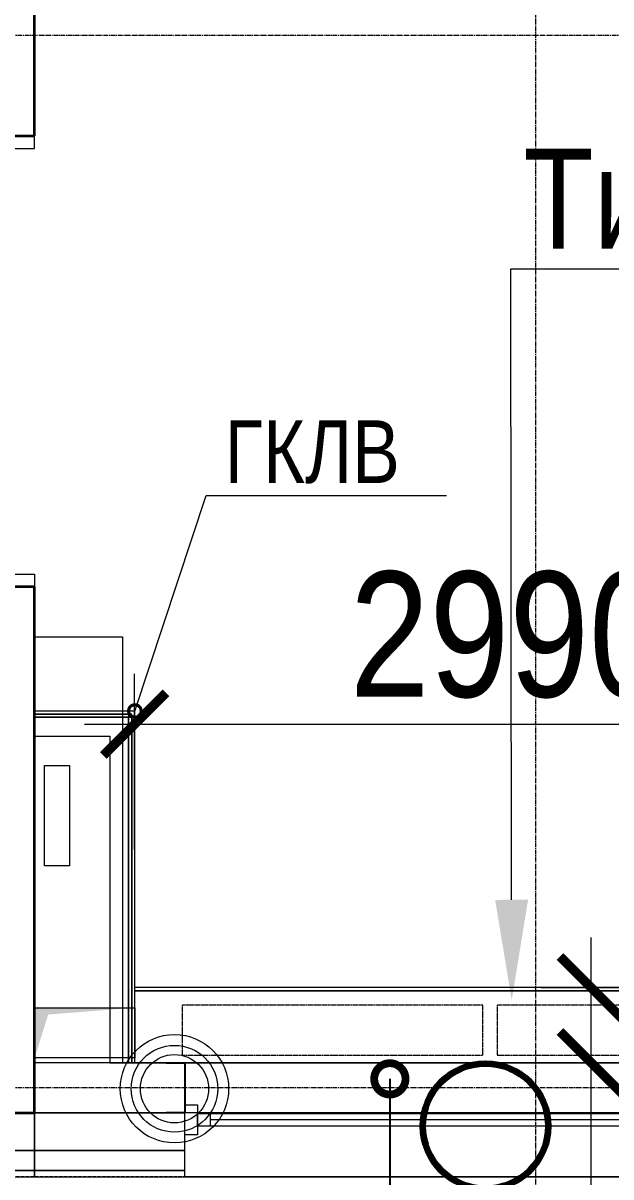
# Model space of a CAD drawing. Header units: millimetres. Extents: x -65509 to 912790, y 446 to 713294.
# Drawn here: x 492855 to 495201, y 505928 to 510533 of the extents above; entities that cross this region are included whole.
import ezdxf
from ezdxf import colors
from ezdxf.entities.mleader import LeaderData, LeaderLine
from ezdxf.math import Vec2, Vec3

# ---------------------------------------------------------------- set-up
doc = ezdxf.new("R2010")
doc.units = ezdxf.units.MM
for name, pattern in [('CENTER2', [28.575, 19.05, -3.175, 3.175, -3.175]), ('DASHED', [19.05, 12.7, -6.35]), ('HIDDEN2', [4.7625, 3.175, -1.5875])]:
    doc.linetypes.add(name, pattern=pattern)
doc.layers.get('Defpoints').update_dxf_attribs({"color": 250})
for name, color, linetype, lineweight in [('A-Wall_Материал_Газоблок_Контур', 250, 'Continuous', 0), ('АР_Двери', 5, 'Continuous', 9), ('АР_Окна', 250, 'Continuous', 5), ('АР_Размеры обшивки', 250, 'Continuous', 5), ('АР_Стены ЖБ', 250, 'Continuous', 35), ('АР_Стены ПЕНОблок', 250, 'Continuous', 20), ('АР_Тонкая', 250, 'Continuous', 5), ('АР_Утеплитель', 250, 'Continuous', 0), ('Зашивки ГКЛ на всю высоту', 250, 'Continuous', 25), ('КМ_Фахверки', 250, 'Continuous', 25), ('Марка окна', 250, 'Continuous', 25), ('ОВ_коллекторы', 250, 'Continuous', 25), ('ОВ_Отопление', 250, 'Continuous', 5), ('Размеры зашивки ГКЛ', 250, 'Continuous', 0), ('РД_Оси_100', 250, 'Continuous', 0)]:
    doc.layers.add(name, color=color, linetype=linetype, lineweight=lineweight)
doc.layers.add('АР_Делит', color=250, linetype='Continuous', lineweight=0, plot=False)
doc.layers.add('ОВ_КЛАПАНЫ', color=250, linetype='Continuous', lineweight=13, plot=False)
doc.layers.add('АР_Отопительные приборы', color=1, linetype='HIDDEN2', lineweight=0, true_color=0xff0000)
doc.layers.add('Зашивка радиаторов тип 1 (фанера и МДФ)', color=7, linetype='Continuous', lineweight=0, true_color=0x000085)
doc.styles.add('style1', font='ARIALN.TTF')
doc.dimstyles.new('Dim200_ареал', dxfattribs={"dimscale": 100, "dimtxt": 5, "dimasz": 2.5, "dimexe": 2, "dimexo": 2, "dimgap": 1, "dimtad": 1, "dimzin": 12, "dimdsep": 46, "dimtxsty": 'style1', "dimblk": 'ARCHTICK', "dimcen": 3, "dimdle": 2, "dimclrd": 256, "dimclre": 256, "dimaunit": 1, "dimadec": 0, "dimazin": 3, "dimtfac": 1, "dimtmove": 1, "dimatfit": 3, "dimldrblk": 'OPEN30', "dimfxl": 5, "dimfxlon": 1, "dimtolj": 1, "dimtzin": 0, "dimlwd": 9, "dimlwe": 9, "dimarcsym": 0})

# ---------------------------------------------------------------- blocks, each defined once
blk = doc.blocks.new('otv')
at = {"linetype": 'Continuous'}
blk.add_lwpolyline([(0, -1), (0, 0), (1, 0), (1, -1)], close=True, dxfattribs=at)
blk.add_solid([(0, -1), (0, 0), (0.135, -0.137), (1, 0)], dxfattribs=at)
blk = doc.blocks.new('Ф_пеноблок 200')
at = {"layer": 'АР_Делит', "color": 1}
for radius in [216.3, 173, 136.2]:
    blk.add_circle((103.4, -41.9), radius, dxfattribs=at)
at = {"layer": 'КМ_Фахверки'}
blk.add_lwpolyline([(0, -75), (0, 0), (200, 0), (200, -75)], dxfattribs=at)
blk = doc.blocks.new('_DotSmall')
at = {"color": 0, "linetype": 'ByBlock', "const_width": 0.5}
blk.add_lwpolyline([(-0.0625, 0, 1), (0.0625, 0, 1)], format="xyb", close=True, dxfattribs=at)
blk = doc.blocks.new('СОШ_2200_АР_ОСИ_М100_28.05.24')
at = {"layer": 'АР_Делит', "color": 5, "linetype": 'DASHED'}
blk.add_lwpolyline([(114955, 135155), (114955, -355), (93595.036, -355), (93595.036, 13855), (94145, 13855), (94145, 68320), (66055, 68320), (66055, 13857.73), (83455, 13857.73), (83455, -355), (45245, -355), (45245, 13145), (44695, 13145), (44695, 26755), (45245, 26755), (45245, 68320), (20455, 68320), (20455, 26755), (27955, 26755), (27955, 13145), (-355, 13145), (-355, 100855), (37145, 100855), (37145, 129155)], dxfattribs=at)
at = {"layer": 'РД_Оси_100', "linetype": 'CENTER2'}
for p, q in [((119910, 4200), (94200, 4200)), ((119910, 0), (94200, 0))]:
    blk.add_line(p, q, dxfattribs=at)
blk.add_lwpolyline([(105300, -6155), (105300, 139938.679)], dxfattribs=at)
blk = doc.blocks.new('Bottom_R_1200')
at = {"layer": 'АР_Отопительные приборы'}
blk.add_lwpolyline([(-600, -100), (600, -100), (600, 100), (-600, 100)], close=True, dxfattribs=at)
blk = doc.blocks.new('_ArchTick')
at = {"color": 0, "linetype": 'ByBlock', "const_width": 0.15}
blk.add_lwpolyline([(-0.5, -0.5), (0.5, 0.5)], dxfattribs=at)
blk = doc.blocks.new('*D698')
at = {"layer": 'Defpoints', "color": 0, "lineweight": 25, "transparency": 16777216}
for p in [(496290.2, 507735.3), (493299.9, 506683.3), (496290.2, 506683.3)]:
    blk.add_point(p, dxfattribs=at)
at = {"layer": 'АР_Размеры обшивки', "lineweight": 9, "transparency": 16777216}
for p, q in [((493299.9, 507235.3), (493299.9, 507935.3)), ((496290.2, 507235.3), (496290.2, 507935.3)), ((493099.9, 507735.3), (496490.2, 507735.3))]:
    blk.add_line(p, q, dxfattribs=at)
at = {"layer": 'АР_Размеры обшивки', "lineweight": 9, "transparency": 16777216, "xscale": 250, "yscale": 250, "zscale": 250, "rotation": 180}
blk.add_blockref('_ArchTick', (493299.9, 507735.3), dxfattribs=at)
at = {"layer": 'АР_Размеры обшивки', "lineweight": 9, "transparency": 16777216, "xscale": 250, "yscale": 250, "zscale": 250}
blk.add_blockref('_ArchTick', (496290.2, 507735.3), dxfattribs=at)
at = {"layer": 'АР_Размеры обшивки', "color": 0, "transparency": 16777216, "insert": (494795.5, 508090.6), "char_height": 500, "attachment_point": 5, "style": 'style1'}
blk.add_mtext('\\A1;2990', dxfattribs=at)
blk = doc.blocks.new('_Open30')
at = {"color": 0, "linetype": 'ByBlock', "lineweight": -2}
for p, q in [((-1, 0.268), (0, 0)), ((0, 0), (-1, -0.268)), ((0, 0), (-1, 0))]:
    blk.add_line(p, q, dxfattribs=at)
blk = doc.blocks.new('*D769')
at = {"layer": 'Defpoints', "color": 0, "lineweight": 25, "transparency": 16777216}
for p in [(495122.9, 506683.3), (495910.9, 506683.3), (495907.9, 506383.3)]:
    blk.add_point(p, dxfattribs=at)
at = {"layer": 'АР_Размеры обшивки', "lineweight": 9, "transparency": 16777216}
for p, q in [((495122.9, 506183.3), (495122.9, 506883.3)), ((495622.9, 506683.3), (494922.9, 506683.3)), ((495622.9, 506383.3), (494922.9, 506383.3)), ((495122.9, 504205.2), (495122.9, 506383.3))]:
    blk.add_line(p, q, dxfattribs=at)
at = {"layer": 'АР_Размеры обшивки', "lineweight": 9, "transparency": 16777216, "xscale": 250, "yscale": 250, "zscale": 250}
for p, rotation in [((495122.9, 506683.3), 90), ((495122.9, 506383.3), 270)]:
    blk.add_blockref('_ArchTick', p, dxfattribs=dict(at, rotation=rotation))
at = {"layer": 'АР_Размеры обшивки', "color": 0, "transparency": 16777216, "insert": (494767.6, 504757.3), "char_height": 500, "attachment_point": 5, "rotation": 90, "style": 'style1'}
blk.add_mtext('\\A1;300', dxfattribs=at)

msp = doc.modelspace()

# ---------------------------------------------------------------- linework, layer by layer
at = {"layer": 'АР_Двери', "linetype": 'Continuous', "lineweight": 9}
for points in [[(492900.882, 510033.318), (492900.882, 510083.318), (492700.882, 510083.318), (492700.882, 510033.318)], [(492900.882, 508333.318), (492900.882, 508283.318), (492700.882, 508283.318), (492700.882, 508333.318)]]:
    msp.add_lwpolyline(points, close=True, dxfattribs=at)
at = {"layer": 'АР_Делит'}
msp.add_lwpolyline([(492900.882, 506383.318), (492900.882, 508083.318), (493250.882, 508083.318), (493250.882, 506383.318)], close=True, dxfattribs=at)
at = {"layer": 'АР_Стены ЖБ', "linetype": 'Continuous', "lineweight": 35}
for p, q in [((492900.882, 510083.318), (492900.882, 510583.318)), ((492700.882, 510083.318), (492900.882, 510083.318)), ((492900.882, 508283.318), (492700.882, 508283.318))]:
    msp.add_line(p, q, dxfattribs=at)
at = {"layer": 'Зашивка радиаторов тип 1 (фанера и МДФ)', "linetype": 'Continuous', "lineweight": 0}
for p, q in [((496290.189, 506683.318), (493300.882, 506683.318)), ((496290.189, 506670.818), (493300.882, 506670.818)), ((493300.882, 506670.818), (496290.189, 506670.818))]:
    msp.add_line(p, q, dxfattribs=at)
at = {"layer": 'Зашивки ГКЛ на всю высоту', "linetype": 'Continuous', "lineweight": 0}
for p, q in [((493300.882, 507787.574), (492900.882, 507787.574)), ((492900.882, 507687.574), (492900.882, 507787.574)), ((492900.882, 507775.074), (493275.882, 507775.074)), ((493288.382, 507775.074), (492900.882, 507775.074)), ((492900.882, 507762.574), (493288.382, 507762.574)), ((493275.882, 507762.574), (492900.882, 507762.574)), ((492900.882, 507687.574), (493200.882, 507687.574))]:
    msp.add_line(p, q, dxfattribs=at)
at = {"layer": 'КМ_Фахверки', "lineweight": 5}
msp.add_lwpolyline([(435451.032, 597333.318), (504300.882, 597333.318), (504300.882, 506183.318), (435100.882, 506183.318), (435100.882, 574808.318), (435451.032, 574808.318), (435451.032, 597333.318)], dxfattribs=at)
at = {"layer": 'ОВ_КЛАПАНЫ', "lineweight": 90}
msp.add_circle((494700.882, 506130.818), 250, dxfattribs=at)
at = {"layer": 'ОВ_коллекторы', "lineweight": 5}
msp.add_lwpolyline([(492940.327, 507569.397), (493040.327, 507569.397), (493040.327, 507169.397), (492940.327, 507169.397)], close=True, dxfattribs=at)

# ---------------------------------------------------------------- block references
at = {"layer": 'АР_Отопительные приборы'}
msp.add_blockref('Bottom_R_1200', (495347.335, 506513.318), dxfattribs=at)
at = {"layer": 'КМ_Фахверки', "rotation": 270}
msp.add_blockref('Ф_пеноблок 200', (493500.882, 506383.318), dxfattribs=at)
msp.add_blockref('Ф_пеноблок 200', (493500.882, 506383.318), dxfattribs=at)
at = {"layer": 'ОВ_Отопление', "xscale": 400, "yscale": 200}
msp.add_blockref('otv', (492900.882, 506603.318), dxfattribs=at)

# ---------------------------------------------------------------- dimensions: what is measured, and where the dimension line sits
at = {"layer": 'АР_Размеры обшивки'}
dim = msp.add_linear_dim(base=(496290.189, 507735.266), p1=(493299.882, 506683.318), p2=(496290.189, 506683.318), dimstyle='Dim200_ареал', override={"dimdec": 0}, dxfattribs=at)
dim.commit()
dim.dimension.update_dxf_attribs({"geometry": '*D698', "text_midpoint": (494795.535, 507735.266), "dimtype": 160})
dim = msp.add_linear_dim(base=(495122.882, 506683.318), p1=(495907.882, 506383.318), p2=(495910.882, 506683.318), angle=90, dimstyle='Dim200_ареал', override={"dimdec": 0}, dxfattribs=at)
dim.commit()
dim.dimension.update_dxf_attribs({"geometry": '*D769', "text_midpoint": (495309.239, 504757.266), "dimtype": 160})

# ---------------------------------------------------------------- leaders
at = {"layer": 'Размеры зашивки ГКЛ'}
ml = msp.add_multileader_mtext('Standard', dxfattribs=at)
ml.set_content('\\pxsm1;Тип 1 ', color=(0, 0, 138), style='style1')
ml.set_leader_properties(color=256, linetype='ByLayer', lineweight=9)
ml.build(insert=Vec2(0, 0))
ml.multileader.update_dxf_attribs({"has_dogleg": 0, "text_left_attachment_type": 6, "text_right_attachment_type": 6, "text_bottom_attachment_type": 10, "dogleg_length": 25, "arrow_head_size": 400})
ctx = ml.context
ctx.base_point, ctx.char_height, ctx.arrow_head_size, ctx.landing_gap_size, ctx.plane_origin = Vec3(494801.808, 509552.326), 400, 400, 50, Vec3(487942.62, 515630.405)
ctx.left_attachment, ctx.right_attachment, ctx.top_attachment = 6, 6, 10
notes = []
notes.append((ctx, [(0, (1, 1, 0), (494776.808, 509552.326), (1, 0), 25, [(1, [(494805.225, 506633.926)], 0, [])])]))
ctx.mtext.insert, ctx.mtext.width, ctx.mtext.defined_height, ctx.mtext.line_spacing_factor, ctx.mtext.flow_direction = Vec3(494851.808, 510032.326), 1668.44707, 600, 0.3, 5
ml = msp.add_multileader_mtext('Standard', dxfattribs=at)
ml.set_content('\\pxsm1;ГКЛВ', color=256, style='style1')
ml.set_leader_properties(color=256, linetype='ByLayer', lineweight=9)
ml.set_arrow_properties(name='DOTSMALL')
ml.build(insert=Vec2(0, 0))
ml.multileader.update_dxf_attribs({"text_left_attachment_type": 6, "text_right_attachment_type": 6, "text_bottom_attachment_type": 10, "dogleg_length": 25, "arrow_head_size": 100})
ctx = ml.context
ctx.base_point, ctx.char_height, ctx.arrow_head_size, ctx.landing_gap_size, ctx.plane_origin = Vec3(493610.299, 508647.674), 250, 100, 50, Vec3(484939.865, 515546.449)
ctx.left_attachment, ctx.right_attachment, ctx.top_attachment = 6, 6, 10
notes.append((ctx, [(0, (1, 1, 0), (493585.299, 508647.674), (1, 0), 25, [(1, [(493300.882, 507787.574)], 0, [])])]))
ctx.mtext.insert, ctx.mtext.width, ctx.mtext.defined_height, ctx.mtext.line_spacing_factor, ctx.mtext.flow_direction = Vec3(493660.299, 508947.674), 1126.26794, 600, 0.3, 5
for ctx, leaders in notes:
    for number, flags, end, landing, length, lines in leaders:
        leader = LeaderData()
        leader.index, (leader.has_last_leader_line, leader.has_dogleg_vector, leader.attachment_direction) = number, flags
        leader.last_leader_point, leader.dogleg_vector, leader.dogleg_length = Vec3(end), Vec3(landing), length
        for number, points, colour, breaks in lines:
            line = LeaderLine()
            line.index, line.vertices, line.color, line.breaks = number, Vec3.list(points), colors.encode_raw_color(colour), breaks
            leader.lines.append(line)
        ctx.leaders.append(leader)

# ---------------------------------------------------------------- next in the draw order: leaders
at = {"layer": 'Марка окна', "lineweight": 0, "ltscale": 20}
ml = msp.add_multileader_mtext('Standard', dxfattribs=at)
ml.set_content('+16.200\\P+13.500', color=256, style='style1')
ml.set_leader_properties(color=256, linetype='ByLayer', lineweight=-1)
ml.set_arrow_properties(name='DOTSMALL')
ml.build(insert=Vec2(0, 0))
ml.multileader.update_dxf_attribs({"text_left_attachment_type": 6, "text_right_attachment_type": 6, "dogleg_length": 200, "arrow_head_size": 250})
ctx = ml.context
ctx.base_point, ctx.char_height, ctx.arrow_head_size, ctx.landing_gap_size, ctx.plane_origin = Vec3(492884.663, 504402.413), 250, 250, 0, Vec3(492638.475, 503717.886)
ctx.left_attachment, ctx.right_attachment = 6, 6
notes = []
notes.append((ctx, [(0, (1, 1, 0), (494318.575, 504402.413), (-1, 0), 420.441, [(0, [(494318.767, 506319.297)], 0, [])])]))
ctx.mtext.insert, ctx.mtext.line_spacing_factor, ctx.mtext.flow_direction = Vec3(492884.663, 504702.413), 0.96, 5
ctx.mtext.has_bg_fill, ctx.mtext.bg_color, ctx.mtext.bg_scale_factor, ctx.mtext.bg_transparency, ctx.mtext.use_window_bg_color = 1, -1027028792, 1.5, 0, 1
for ctx, leaders in notes:
    for number, flags, end, landing, length, lines in leaders:
        leader = LeaderData()
        leader.index, (leader.has_last_leader_line, leader.has_dogleg_vector, leader.attachment_direction) = number, flags
        leader.last_leader_point, leader.dogleg_vector, leader.dogleg_length = Vec3(end), Vec3(landing), length
        for number, points, colour, breaks in lines:
            line = LeaderLine()
            line.index, line.vertices, line.color, line.breaks = number, Vec3.list(points), colors.encode_raw_color(colour), breaks
            leader.lines.append(line)
        ctx.leaders.append(leader)

# ---------------------------------------------------------------- next in the draw order: linework, layer by layer
at = {"layer": 'A-Wall_Материал_Газоблок_Контур', "linetype": 'Continuous', "lineweight": 0}
for p, q in [((495900.882, 506383.318), (493500.882, 506383.318)), ((493500.882, 505928.318), (495900.882, 505928.318))]:
    msp.add_line(p, q, dxfattribs=at)
at = {"layer": 'АР_Окна', "linetype": 'Continuous', "lineweight": 5}
for p, q in [((495900.882, 506383.318), (493500.882, 506383.318)), ((493600.882, 506180.818), (493600.882, 506130.818)), ((495800.882, 506155.818), (493600.882, 506155.818)), ((495900.882, 505928.318), (493500.882, 505928.318))]:
    msp.add_line(p, q, dxfattribs=at)
for points in [[(493550.882, 506095.818), (493500.882, 506095.818), (493500.882, 506215.818), (493550.882, 506215.818)], [(495850.882, 506180.818), (495850.882, 506130.818), (493550.882, 506130.818), (493550.882, 506180.818)]]:
    msp.add_lwpolyline(points, close=True, dxfattribs=at)
at = {"layer": 'АР_Стены ЖБ', "linetype": 'Continuous', "lineweight": 35}
for p, q in [((492900.882, 506183.318), (492900.882, 508283.318)), ((492000.882, 506183.318), (492900.882, 506183.318))]:
    msp.add_line(p, q, dxfattribs=at)
at = {"layer": 'АР_Стены ПЕНОблок', "linetype": 'Continuous', "lineweight": 20}
for p, q in [((493500.882, 506383.318), (492900.882, 506383.318)), ((492900.882, 506383.318), (492900.882, 506183.318)), ((493500.882, 506183.318), (493500.882, 506383.318)), ((492900.882, 506183.318), (493500.882, 506183.318))]:
    msp.add_line(p, q, dxfattribs=at)
at = {"layer": 'АР_Тонкая', "linetype": 'Continuous', "lineweight": 5}
for p, q in [((492900.882, 506033.318), (492000.882, 506033.318)), ((493500.882, 506033.318), (492900.882, 506033.318)), ((492900.882, 506033.318), (492900.882, 505953.318)), ((492900.882, 505928.318), (492900.882, 506033.318)), ((493500.882, 505928.318), (493500.882, 506033.318)), ((492000.882, 505953.318), (492900.882, 505953.318)), ((492900.882, 505953.318), (492000.882, 505953.318)), ((492900.882, 505953.318), (493500.882, 505953.318)), ((493500.882, 505953.318), (492900.882, 505953.318)), ((492900.882, 505953.318), (492900.882, 505928.318)), ((492000.882, 505928.318), (492900.882, 505928.318)), ((492900.882, 505928.318), (493500.882, 505928.318))]:
    msp.add_line(p, q, dxfattribs=at)
at = {"layer": 'АР_Утеплитель', "linetype": 'Continuous', "lineweight": 0}
for p, q in [((492900.882, 506183.318), (492000.882, 506183.318)), ((493500.882, 506183.318), (492900.882, 506183.318)), ((492900.882, 506183.318), (492900.882, 506033.318)), ((492900.882, 506033.318), (492900.882, 506183.318)), ((493500.882, 506033.318), (493500.882, 506183.318)), ((492000.882, 506033.318), (492900.882, 506033.318)), ((492900.882, 506033.318), (493500.882, 506033.318))]:
    msp.add_line(p, q, dxfattribs=at)
at = {"layer": 'Зашивка радиаторов тип 1 (фанера и МДФ)', "linetype": 'Continuous', "lineweight": 0}
for q in [(493300.882, 506683.318), (496290.189, 506383.318)]:
    msp.add_line((493300.882, 506383.318), q, dxfattribs=at)
at = {"layer": 'Зашивки ГКЛ на всю высоту', "linetype": 'Continuous', "lineweight": 0}
for p, q in [((493275.882, 507775.074), (493275.882, 506383.318)), ((493275.882, 506383.318), (493275.882, 507762.574)), ((493288.382, 506383.318), (493288.382, 507775.074)), ((493288.382, 507762.574), (493288.382, 506383.318)), ((493300.882, 506383.318), (493300.882, 507787.574)), ((493200.882, 507687.574), (493200.882, 506383.318)), ((493200.882, 506383.318), (493300.882, 506383.318))]:
    msp.add_line(p, q, dxfattribs=at)

# ---------------------------------------------------------------- next in the draw order: block references
at = {"layer": 'АР_Отопительные приборы'}
msp.add_blockref('Bottom_R_1200', (494089.394, 506513.318), dxfattribs=at)
at = {"layer": 'РД_Оси_100'}
msp.add_blockref('СОШ_2200_АР_ОСИ_М100_28.05.24', (389600.882, 506283.318), dxfattribs=at)

doc.saveas('drawing.dxf')
